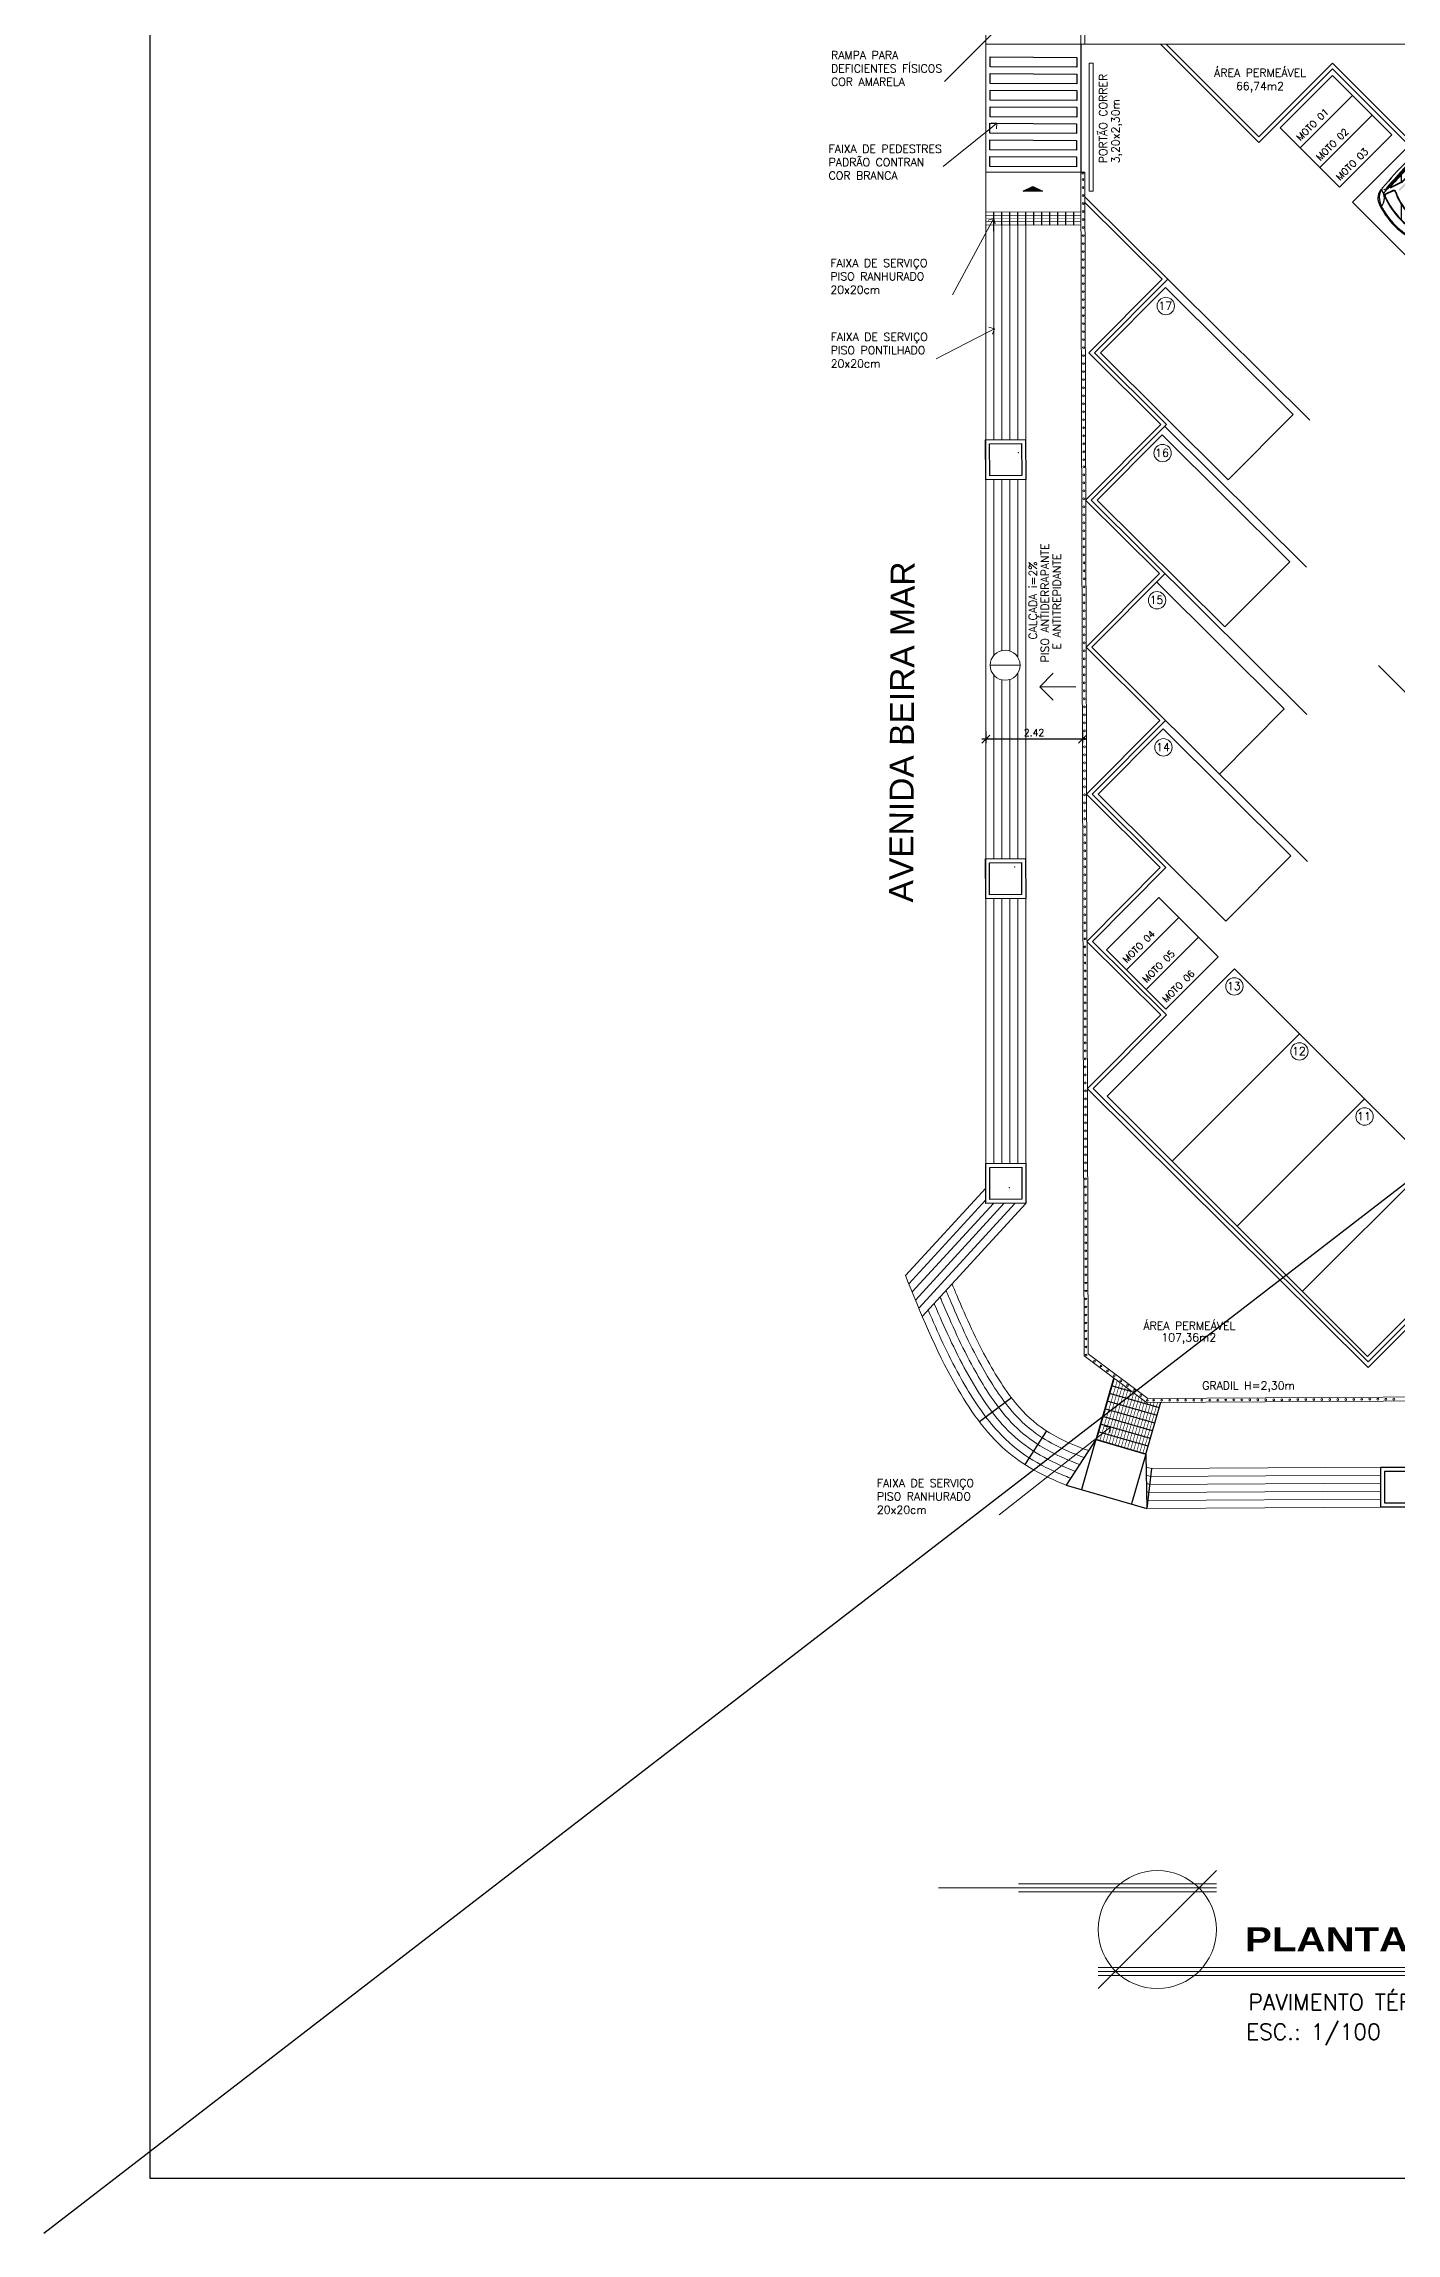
# Model space of a CAD drawing. Extents: x -1057 to 3416, y -340 to 4111.
# Drawn here: x -325.5 to -291.7, y 430 to 484.7 of the extents above; entities that cross this region are included whole.
import ezdxf
from ezdxf.enums import TextEntityAlignment as Align

# ---------------------------------------------------------------- set-up
doc = ezdxf.new("R2010")
doc.units = 0
doc.header["$LTSCALE"] = 50
doc.linetypes.add('CONTINU', pattern=[0])
doc.linetypes.add('DGN Style 1', pattern=[0.003115, 5.18318e-06, -0.00311])
doc.layers.add('0.1', color=8, linetype='Continuous', lineweight=13)
doc.layers.add('Margem A3', color=8, linetype='DGN Style 1', lineweight=0)
for name, color, linetype in [('02', 1, 'Continuous'), ('layout', 1, 'Continuous'), ('medir projeto', 6, 'Continuous'), ('Texto 2', 1, 'Continuous')]:
    doc.layers.add(name, color=color, linetype=linetype)
doc.styles.add('60x100', font='romans.shx', dxfattribs={"height": 0.2})
doc.styles.add('80X50', font='romans.shx')
doc.styles.add('ROBERTO', font='swissek.ttf')
doc.styles.add('ROMANS', font='romans')
doc.styles.add('SANSSERIFBOLD', font='sasb____.pfb', dxfattribs={"width": 1.2, "height": 0.6})
doc.styles.get("Standard").update_dxf_attribs({"font": 'romans.shx'})
doc.dimstyles.new('Fares Eng - 50', dxfattribs={"dimscale": 2, "dimtxt": 0.085, "dimasz": 0.1, "dimexe": 0.05, "dimexo": 0.05, "dimgap": 0.04, "dimtad": 1, "dimzin": 4, "dimdsep": 46, "dimtxsty": 'ROMANS', "dimblk1": 'OBLIQUE', "dimblk2": 'OBLIQUE', "dimsah": 1, "dimcen": 0.05, "dimdle": 0.05, "dimclrd": 7, "dimclre": 7, "dimclrt": 7, "dimaunit": 1, "dimadec": 0, "dimazin": 0, "dimtfac": 1, "dimtix": 1, "dimtmove": 2, "dimatfit": 0, "dimldrblk": 'OPEN90', "dimfxl": 1, "dimtolj": 1, "dimtzin": 0, "dimarcsym": 0})

# ---------------------------------------------------------------- blocks, each defined once
blk = doc.blocks.new('TITU-2')
at = {"color": 1}
for p, q in [((0.01475, 0.01143), (-0.03471, 0.01143)), ((0.01475, 0.01475), (-0.01475, -0.01475)), ((-0.03471, 0.01043), (-0.05471, 0.01043)), ((0.01475, 0.00943), (-0.03471, 0.00943)), ((-0.01475, -0.00943), (0.1213, -0.00943)), ((0.1413, -0.01043), (0.1213, -0.01043)), ((-0.01475, -0.01143), (0.1213, -0.01143))]:
    blk.add_line(p, q, dxfattribs=at)
at = {"color": 7}
for p, q in [((0.01475, 0.01043), (-0.03471, 0.01043)), ((-0.01475, -0.01043), (0.1213, -0.01043))]:
    blk.add_line(p, q, dxfattribs=at)
at = {"color": 1}
blk.add_circle((0, 0), 0.01475, dxfattribs=at)
at = {"color": 4}
blk.add_text('ESC.:', height=0.004, dxfattribs=at).set_placement((0.02216, -0.02752))
at = {"color": 8, "style": 'SANSSERIFBOLD', "width": 1.2}
blk.add_attdef('FACHADA', (0.0219, -0.0054), '', height=0.006, dxfattribs=at)
at = {"color": 4}
for tag, p in [('FACHADA', (0.0228, -0.02014)), ('0/0', (0.03834, -0.02752))]:
    blk.add_attdef(tag, p, '', height=0.004, dxfattribs=at)
blk = doc.blocks.new('Car')
at = {"layer": 'layout', "color": 8}
for p, q in [((-70.4, -149.4), (-70.5, -140)), ((-53.8, -202.9), (-70.4, -128.8)), ((-69.4, -149.1), (-69.5, -139.9)), ((-68.4, -148.9), (-68.7, -139.9)), ((-67.3, -131.9), (-57, -183.8)), ((-66.3, -131.7), (-56.1, -183.6)), ((-15.9, -179.3), (-66, -129.1)), ((-8.4, -174.6), (-58.2, -124.8)), ((-44.4, -116.8), (-45.5, -110.7)), ((-42.5, -116.4), (-43.6, -110.2)), ((-41.1, -116), (-42, -109.8)), ((-39.1, -115.6), (-40.1, -109.4)), ((-37.2, -115.2), (-38.1, -108.9)), ((-35.8, -114.9), (-36.5, -108.6)), ((-33.8, -114.5), (-34.6, -108.2)), ((-31.8, -114.1), (-32.6, -107.8)), ((-30.4, -113.9), (-31, -107.6)), ((-28.4, -113.5), (-29, -107.4)), ((-26.4, -113.2), (-27.1, -107.2)), ((-25, -113), (-25.5, -107)), ((-23, -112.8), (-23.5, -106.4)), ((25.2, -163.1), (-22.1, -115.7)), ((-21.2, -112.5), (-21.3, -106.1)), ((-19.2, -112.3), (-19.3, -105.9)), ((-17.2, -112.1), (-17.4, -105.7)), ((-15.7, -111.9), (-15.7, -105.5)), ((-13.7, -111.8), (-13.7, -105.3)), ((-11.7, -111.6), (-11.7, -105.2)), ((-9.7, -111.5), (-9.7, -105.1)), ((-7.7, -111.4), (-7.7, -105)), ((-5.7, -111.3), (-5.7, -104.9)), ((-3.7, -111.3), (-3.7, -104.8)), ((3.7, -111.3), (3.7, -104.8)), ((39.6, -148.7), (5.2, -114.3)), ((5.7, -111.3), (5.7, -104.9)), ((7.7, -111.4), (7.7, -105)), ((9.7, -111.5), (9.7, -105.1)), ((11.7, -111.6), (11.7, -105.2)), ((13.7, -111.8), (13.7, -105.3)), ((15.7, -111.9), (15.7, -105.5)), ((17.2, -112.1), (17.4, -105.7)), ((19.2, -112.3), (19.3, -105.9)), ((21.2, -112.5), (21.3, -106.1)), ((23, -112.8), (23.5, -106.4)), ((25, -113), (25.5, -107)), ((26.4, -113.2), (27.1, -107.2)), ((28.4, -113.5), (29, -107.4)), ((30.4, -113.9), (31, -107.6)), ((31.8, -114.1), (32.6, -107.8)), ((63.1, -148), (32.6, -117.5)), ((33.8, -114.5), (34.6, -108.2)), ((35.8, -114.9), (36.5, -108.6)), ((37.2, -115.2), (38.1, -108.9)), ((39.1, -115.6), (40.1, -109.4)), ((41.1, -116), (42, -109.8)), ((42.5, -116.4), (43.6, -110.2)), ((44.4, -116.8), (45.5, -110.7)), ((53.8, -202.9), (70.4, -128.8)), ((56.1, -183.6), (66.3, -131.7)), ((57, -183.8), (67.3, -131.9)), ((68.4, -148.9), (68.7, -139.9)), ((69.4, -149.1), (69.5, -139.9)), ((70.4, -149.4), (70.5, -140)), ((-86.3, -160.6), (-73.2, -154.7)), ((-72.4, -154), (-71.3, -150.4)), ((-71.4, -149.7), (-71.5, -143.3)), ((-56.8, -200.2), (-68.8, -188.2)), ((-56.9, -198.5), (-67, -155.8)), ((-55.9, -198.3), (-66, -155.6)), ((44.8, -182.6), (43.4, -181.3)), ((55.9, -198.3), (66, -155.6)), ((56.9, -198.5), (67, -155.8)), ((72.4, -154), (71.3, -150.4)), ((71.4, -149.7), (71.5, -143.3)), ((86.3, -160.6), (73.2, -154.7)), ((-56.8, -227.8), (-69.3, -215.2)), ((-68.3, -237.2), (-69.2, -236.3)), ((-69.1, -237.2), (-56.8, -237.2)), ((-56.8, -237.2), (-56.8, -199.5)), ((-55.8, -237.2), (-55.8, -199.5)), ((-53.8, -238.7), (-53.8, -203.1)), ((53.8, -238.7), (53.8, -203.1)), ((55.8, -237.2), (55.8, -199.5)), ((56.8, -237.2), (56.8, -199.5)), ((69.1, -237.2), (56.8, -237.2)), ((69.3, -207.1), (57.6, -195.4)), ((-80.7, -239.7), (-54.8, -239.7)), ((-69.1, -238.2), (-56.8, -238.2)), ((-56.8, -241.4), (-69, -241.4)), ((-56.8, -242.4), (-69, -242.4)), ((-57, -273.8), (-68.3, -262.5)), ((-65.1, -298.3), (-57, -273.6)), ((-64.2, -298.6), (-56, -273.9)), ((-56.8, -248.7), (-62.9, -242.6)), ((-56.8, -272.4), (-56.8, -242.4)), ((-55.8, -272.4), (-55.8, -242.4)), ((80.7, -239.7), (54.8, -239.7)), ((55.8, -272.4), (55.8, -242.4)), ((64.2, -298.6), (56, -273.9)), ((69.1, -238.2), (56.8, -238.2)), ((56.8, -241.4), (69, -241.4)), ((56.8, -242.4), (69, -242.4)), ((56.8, -272.4), (56.8, -242.4)), ((68.3, -263.5), (56.8, -251.9)), ((65.1, -298.3), (57, -273.6)), ((-57.2, -300.9), (-62.7, -316.3)), ((-56.3, -301.3), (-61.8, -316.6)), ((1.6, -332.4), (-21.8, -309)), ((25.1, -330.6), (5.5, -311)), ((42.5, -327), (25.2, -309.8)), ((61.9, -318.8), (44.9, -301.8)), ((61.8, -316.6), (56.3, -301.3)), ((62.7, -316.3), (57.2, -300.9))]:
    blk.add_line(p, q, dxfattribs=at)
for centre, radius, start, end in [((-7.8, -326.7), 326.8, 88.6351, 95.7726), ((7.8, -326.7), 326.8, 84.2274, 91.3649), ((866.8, -205.6), 949.5, 169.2081, 175.3433), ((-34.3, -38.3), 32.9, 86.5625, 164.4958), ((-69, 10.4), 40, 274.3393, 336.719), ((-25.6, -41.2), 42.5, 111.779, 161.6544), ((122.7, -124.6), 188.5, 142.4297, 176.6237), ((155.6, -136.8), 222.3, 145.0929, 173.9605), ((-40.2, -4.5), 3, 97.674, 111.779), ((-10, -339.3), 334.6, 88.282, 93.8135), ((10.1, 328.4), 336.5, 262.7695, 268.2851), ((10, -339.3), 334.6, 86.1865, 91.718), ((-10.1, 328.4), 336.5, 271.7149, 277.2305), ((-155.6, -136.8), 222.3, 6.0395, 34.9071), ((-122.7, -124.6), 188.5, 3.3763, 37.5703), ((69, 10.4), 40, 203.281, 265.6607), ((34.3, -38.3), 32.9, 15.5042, 93.4375), ((40.2, -4.5), 3, 68.221, 82.326), ((25.6, -41.2), 42.5, 18.3456, 68.221), ((-866.8, -205.6), 949.5, 4.6567, 10.7919), ((-67, -159.1), 20.4, 115.2032, 181.9349), ((1565.6, -198.2), 1646.7, 177.6205, 178.0972), ((-75, -129.5), 4.65, 8.7491, 183.5185), ((-77.8, -119.2), 1, 174.7727, 295.0781), ((0.5, -286.5), 183.7, 90, 115.0781), ((-74.5, -143.4), 3, 0.889, 115.2032), ((-72.5, -140.1), 1, 0.889, 98.0676), ((-71.5, -140), 1, 0.889, 95.2234), ((-70.5, -139.9), 1, 0.889, 92.3899), ((-69.7, -139.9), 1, 2.0031, 90.1843), ((-62.4, -130.8), 5, 111.9536, 193.3017), ((-62.4, -130.8), 4, 111.9536, 193.5543), ((-64.4, -113.6), 1, 172.7258, 290.5969), ((0, -280.4), 167.2, 90.0065, 112.6232), ((0, -280.4), 166.2, 90.0085, 112.6252), ((-0.5, -286.5), 183.7, 64.9219, 90), ((0, -280.4), 167.2, 67.3768, 89.9935), ((0, -280.4), 166.2, 67.3768, 89.9935), ((62.4, -130.8), 4.01, 346.5287, 68.1294), ((64.4, -113.6), 1, 249.4031, 7.2742), ((62.4, -130.8), 5, 346.6983, 68.0464), ((69.7, -139.9), 1, 89.8157, 177.9969), ((70.5, -139.9), 1, 87.6101, 179.111), ((75, -129.5), 4.65, 356.4815, 171.2509), ((71.5, -140), 1, 84.7766, 179.111), ((72.5, -140.1), 1, 81.9324, 179.111), ((74.5, -143.4), 3, 64.7968, 179.111), ((67, -159.1), 20.4, 358.0651, 64.7968), ((77.8, -119.2), 1, 244.9219, 5.2273), ((-1565.6, -198.2), 1646.7, 1.9028, 2.3795), ((-94.9, -128.7), 32, 283.4706, 317.3927), ((-86.5, -159.6), 1, 193.8166, 282.2331), ((1565.6, -198.2), 1646.7, 178.6017, 183.9759), ((940.7, -224.1), 1014.7, 175.8385, 184.8151), ((936.4, -221.1), 1008.4, 175.9397, 185.4333), ((-72.4, -149.7), 1, 287.9404, 0.889), ((-71.4, -149.4), 1, 285.265, 0.889), ((770.4, -218.9), 840.8, 175.6929, 181.2505), ((-70.4, -149.1), 1, 282.6212, 0.889), ((770.4, -218.9), 839.8, 175.6943, 181.2501), ((-69.4, -148.9), 1, 280.1196, 2.0031), ((-67, -155.8), 1, 13.3017, 174.5453), ((-52.2, -182.7), 5, 193.3017, 287.8184), ((-52.2, -182.7), 4, 193.5543, 287.8184), ((0, -345), 166.5, 90, 107.8184), ((0, -345), 165.5, 90, 107.8184), ((0, -345), 166.5, 72.1816, 90), ((0, -345), 165.5, 72.1816, 90), ((52.2, -182.7), 5, 252.1816, 346.6983), ((52.2, -182.7), 4, 252.1816, 346.4457), ((67, -155.8), 1, 5.4547, 166.6983), ((-770.4, -218.9), 839.8, 358.7499, 4.3057), ((-936.4, -221.1), 1008.4, 354.5667, 4.0603), ((-770.4, -218.9), 840.8, 358.7495, 4.3071), ((69.4, -148.9), 1, 177.9969, 259.8804), ((70.4, -149.1), 1, 179.111, 257.3788), ((71.4, -149.4), 1, 179.111, 254.735), ((-940.7, -224.1), 1014.7, 355.1849, 4.1615), ((94.9, -128.7), 32, 222.6073, 256.5294), ((72.4, -149.7), 1, 179.111, 252.0596), ((73.4, -153.7), 1, 196.4299, 257.7669), ((-1565.6, -198.2), 1646.7, 356.0241, 1.3983), ((86.5, -159.6), 1, 257.7669, 346.1834), ((-69.1, -237.2), 1, 181.5835, 270), ((-60.8, -199.5), 4, 360, 13.3017), ((-56.8, -237.2), 1, 270, 0), ((-60.8, -199.5), 5, 0, 13.3017), ((-54.8, -203.1), 1, 0, 13.3017), ((54.8, -203.1), 1, 166.6983, 180), ((60.8, -199.5), 5, 166.6983, 180), ((56.8, -237.2), 1, 180, 270), ((60.8, -199.5), 4, 166.6983, 180), ((69.1, -237.2), 1, 270, 358.4165), ((-69, -242.4), 1, 90, 181.1066), ((9004.6, 48.7), 9079.4, 181.83701, 182.18864), ((9004.6, 48.7), 9078.4, 181.83709, 182.18858), ((-60.8, -272.4), 4, 341.6525, 360), ((-56.8, -242.4), 1, 0, 90), ((-60.8, -272.4), 5, 341.6525, 360), ((-54.8, -238.7), 1, 270, 0), ((54.8, -238.7), 1, 180, 270), ((56.8, -242.4), 1, 90, 180), ((60.8, -272.4), 5, 180, 198.3475), ((60.8, -272.4), 4, 180, 198.3475), ((-9004.6, 48.7), 9078.4, 357.81142, 358.16291), ((-9004.6, 48.7), 9079.4, 357.81136, 358.16299), ((69, -242.4), 1, 358.8934, 90), ((-39.1, -305.6), 38.6, 190.1502, 253.6248), ((-79.7, -346.5), 30, 5.2584, 84.7128), ((-46.8, -314.4), 30, 185.5819, 244.441), ((-73.3, -309.4), 3, 270, 5.5819), ((-66.1, -298), 2, 183.0738, 341.6525), ((-62.6, -316.1), 5, 185.4333, 247.7979), ((-66.1, -298), 1, 183.4405, 341.6525), ((-58, -317.9), 5, 160.3462, 249.5059), ((-58, -317.9), 4, 160.3462, 249.5059), ((0, -162.8), 170.6, 249.5059, 270), ((0, -162.8), 169.6, 249.5059, 270), ((-52.5, -302.6), 5, 63.1357, 160.3462), ((-52.5, -302.6), 4, 63.1357, 160.3462), ((0, -198.9), 112.2, 243.1357, 270), ((0, -198.9), 111.2, 243.1357, 270), ((0, -198.9), 111.2, 270, 296.8643), ((0, -198.9), 112.2, 270, 296.8643), ((0, -162.8), 169.6, 270, 290.4941), ((0, -162.8), 170.6, 270, 290.4941), ((79.7, -346.5), 30, 95.2872, 174.7416), ((39.1, -305.6), 38.6, 286.3752, 349.8498), ((52.5, -302.6), 5, 19.6538, 116.8643), ((52.5, -302.6), 4, 19.6538, 116.8643), ((58, -317.9), 4, 290.4941, 19.6538), ((58, -317.9), 5, 290.4941, 19.6538), ((46.8, -314.4), 30, 295.559, 354.4181), ((66.1, -298), 2, 198.3475, 356.9262), ((62.6, -316.1), 5, 292.2021, 354.5667), ((66.1, -298), 1, 198.3475, 356.5595), ((73.3, -309.4), 3, 174.4181, 270), ((0, -181.6), 170.6, 249.5059, 270), ((0, -181.6), 168.6, 252.2391, 270), ((0, -181.6), 170.6, 270, 290.4941), ((0, -181.6), 168.6, 270, 287.7609)]:
    blk.add_arc(centre, radius, start, end, dxfattribs=at)
for points in [[(-49.6, -290.4), (-45.8, -290.4), (-49.6, -194), (-45.8, -194)], [(49.6, -290.4), (45.8, -290.4), (49.6, -194), (45.8, -194)]]:
    blk.add_solid(points, dxfattribs=at)
blk = doc.blocks.new('ÁREA')
for p in [(0.00005, 0.00376), (0, 0)]:
    blk.add_attdef('COMPARTIMENTO', text='', height=0.0025).set_placement(p, align=Align.CENTER)
at = {"color": 1}
for p in [(-0.00005, -0.00376), (-0.0001, -0.00752)]:
    blk.add_attdef('ÁREA', text='', height=0.002, dxfattribs=at).set_placement(p, align=Align.CENTER)
blk = doc.blocks.new('rampa')
at = {"layer": '02', "color": 8, "linetype": 'CONTINU', "lineweight": -2}
for p, q in [((381.699, 87.758), (381.299, 86.458)), ((381.699, 87.758), (382.999, 87.758)), ((381.699, 87.758), (381.699, 86.458)), ((382.999, 87.758), (382.999, 86.458)), ((382.999, 87.758), (383.399, 86.458)), ((381.299, 86.458), (383.399, 86.458))]:
    blk.add_line(p, q, dxfattribs=at)
blk = doc.blocks.new('SET1')
at = {"layer": 'Texto 2'}
blk.add_hatch(color=7, dxfattribs=at).paths.add_polyline_path([(0.282, 0.232), (-0.113, 0.138), (-0.282, -0.232)])
at = {"layer": 'Texto 2', "color": 7}
blk.add_lwpolyline([(-0.282, -0.232), (-0.113, 0.138), (0.282, 0.232)], close=True, dxfattribs=at)
blk = doc.blocks.new('_OBLIQUE')
at = {"color": 0, "linetype": 'ByBlock'}
blk.add_line((-0.5, -0.5), (0.5, 0.5), dxfattribs=at)
blk = doc.blocks.new('*D33')
at = {"layer": 'DEFPOINTS', "color": 0, "linetype": 'CONTINU', "lineweight": -2, "transparency": 16777216}
for p in [(-301.956, 467.62), (-299.539, 467.62), (-301.956, 467.325)]:
    blk.add_point(p, dxfattribs=at)
at = {"layer": 'Margem A3', "color": 7, "linetype": 'CONTINU', "lineweight": -2, "transparency": 16777216}
for p, q in [((-301.956, 467.52), (-301.956, 467.225)), ((-299.539, 467.52), (-299.539, 467.225)), ((-299.439, 467.325), (-302.056, 467.325))]:
    blk.add_line(p, q, dxfattribs=at)
at = {"layer": 'Margem A3', "color": 7, "linetype": 'CONTINU', "lineweight": -2, "transparency": 16777216, "xscale": 0.2, "yscale": 0.2, "zscale": 0.2, "rotation": 180}
blk.add_blockref('_OBLIQUE', (-301.956, 467.325), dxfattribs=at)
at = {"layer": 'Margem A3', "color": 7, "linetype": 'CONTINU', "lineweight": -2, "transparency": 16777216, "xscale": 0.2, "yscale": 0.2, "zscale": 0.2}
blk.add_blockref('_OBLIQUE', (-299.539, 467.325), dxfattribs=at)
at = {"layer": 'Margem A3', "color": 7, "linetype": 'CONTINU', "lineweight": -2, "transparency": 16777216, "insert": (-300.747, 467.49), "char_height": 0.17, "attachment_point": 5, "style": 'ROMANS'}
blk.add_mtext('\\A1;2.42', dxfattribs=at)
blk = doc.blocks.new('_Open90')
at = {"color": 0, "linetype": 'ByBlock', "lineweight": -2}
for p, q in [((0, 0), (-1, 0)), ((-0.5, 0.5), (0, 0)), ((0, 0), (-0.5, -0.5))]:
    blk.add_line(p, q, dxfattribs=at)

msp = doc.modelspace()

# ---------------------------------------------------------------- linework, layer by layer
at = {"layer": '0.1', "color": 8}
for p, q in [((-301.955, 502.76), (-301.956, 456.105)), ((-299.574, 487.662), (-299.575, 484.7)), ((-299.474, 487.662), (-299.475, 484.7)), ((-299.575, 484.7), (-301.956, 484.7)), ((-299.575, 484.7), (-299.475, 484.7)), ((-299.475, 484.7), (-270.088, 484.7)), ((-297.585, 484.7), (-295.127, 482.243)), ((-297.443, 484.7), (-295.127, 482.384)), ((-299.37, 484.224), (-299.371, 481.024)), ((-299.37, 484.224), (-299.27, 484.224)), ((-299.27, 484.224), (-299.271, 481.024)), ((-293.289, 484.223), (-295.127, 482.384)), ((-293.289, 484.081), (-295.127, 482.243)), ((-293.289, 484.223), (-291.45, 482.384)), ((-293.289, 484.081), (-291.45, 482.243)), ((-294.597, 482.605), (-293.112, 481.12)), ((-299.575, 481.5), (-301.956, 481.5)), ((-299.576, 481.5), (-299.476, 481.5)), ((-299.498, 451.909), (-299.575, 481.5)), ((-299.399, 451.96), (-299.476, 481.5)), ((-299.476, 480.883), (-293.858, 475.3)), ((-299.476, 480.741), (-297.546, 478.824)), ((-299.371, 481.024), (-299.271, 481.024)), ((-301.756, 480.18), (-301.756, 474.812)), ((-301.556, 480.18), (-301.556, 474.812)), ((-301.356, 480.18), (-301.356, 474.812)), ((-301.156, 480.18), (-301.156, 474.812)), ((-300.956, 480.18), (-300.956, 474.812)), ((-299.379, 476.979), (-297.546, 478.824)), ((-299.238, 476.98), (-297.405, 478.824)), ((-299.379, 476.979), (-297.581, 475.193)), ((-299.238, 476.98), (-297.44, 475.193)), ((-299.46, 473.302), (-297.581, 475.193)), ((-299.319, 473.303), (-297.44, 475.193)), ((-297.486, 475.147), (-293.939, 471.622)), ((-301.756, 473.812), (-301.756, 469.415)), ((-301.556, 473.812), (-301.556, 469.539)), ((-301.356, 473.812), (-301.356, 469.532)), ((-301.156, 473.812), (-301.156, 469.381)), ((-300.956, 473.812), (-300.956, 464.337)), ((-299.46, 473.302), (-297.616, 471.469)), ((-299.319, 473.303), (-293.928, 467.945)), ((-299.449, 469.625), (-297.616, 471.469)), ((-299.307, 469.626), (-297.474, 471.47)), ((-299.449, 469.625), (-297.604, 467.793)), ((-301.094, 469.172), (-301.844, 469.176)), ((-292.143, 469.171), (-288.608, 465.635)), ((-301.756, 468.933), (-301.756, 464.337)), ((-301.556, 468.809), (-301.556, 464.337)), ((-301.356, 468.816), (-301.356, 464.337)), ((-301.156, 468.967), (-301.156, 464.337)), ((-300.603, 468.638), (-300.272, 468.974)), ((-299.701, 468.638), (-300.603, 468.638)), ((-300.603, 468.638), (-300.272, 468.302)), ((-299.437, 465.948), (-297.604, 467.793)), ((-299.296, 465.949), (-297.463, 467.793)), ((-299.437, 465.948), (-297.593, 464.116)), ((-299.296, 465.949), (-297.451, 464.116)), ((-299.426, 462.271), (-297.593, 464.116)), ((-299.284, 462.272), (-297.451, 464.116)), ((-301.756, 463.337), (-301.756, 456.723)), ((-301.556, 463.337), (-301.556, 456.723)), ((-301.356, 463.337), (-301.356, 456.723)), ((-301.156, 463.337), (-301.156, 456.723)), ((-300.956, 463.337), (-300.956, 456.723)), ((-299.426, 462.271), (-297.581, 460.439)), ((-299.284, 462.272), (-297.44, 460.439)), ((-298.936, 462.059), (-297.451, 460.574)), ((-299.414, 458.594), (-297.581, 460.439)), ((-299.273, 458.595), (-297.44, 460.439)), ((-292.4, 451.624), (-299.416, 458.597)), ((-292.4, 451.765), (-299.273, 458.595)), ((-292.4, 451.765), (-287.126, 457.04)), ((-301.956, 456.105), (-303.961, 453.921)), ((-301.952, 455.814), (-303.878, 453.716)), ((-301.764, 455.723), (-303.795, 453.511)), ((-301.492, 455.725), (-303.711, 453.306)), ((-301.219, 455.726), (-303.626, 453.102)), ((-300.952, 455.721), (-303.541, 452.9)), ((-300.952, 455.721), (-300.952, 455.727)), ((-292.4, 451.624), (-290.661, 453.363)), ((-299.498, 451.909), (-297.934, 450.75)), ((-299.399, 451.96), (-297.901, 450.85)), ((-297.934, 450.75), (-256.525, 450.942)), ((-297.901, 450.85), (-256.594, 451.041)), ((-297.833, 448.9), (-292.085, 448.928)), ((-297.81, 449.1), (-282.201, 449.177)), ((-297.928, 448.099), (-299.942, 448.683)), ((-297.928, 448.099), (-259.042, 448.291)), ((-297.905, 448.299), (-292.082, 448.328)), ((-297.881, 448.499), (-292.083, 448.528)), ((-297.857, 448.699), (-292.084, 448.728))]:
    msp.add_line(p, q, dxfattribs=at)
at = {"layer": '0.1', "color": 8, "linetype": 'CONTINU', "lineweight": -2}
for p, q in [((-299.575, 484.7), (-299.576, 481.5)), ((-301.756, 480.02), (-301.756, 480.5)), ((-301.556, 480.18), (-301.556, 480.5)), ((-301.356, 480.18), (-301.356, 480.5)), ((-301.156, 480.18), (-301.156, 480.5)), ((-300.956, 480.18), (-300.956, 480.5)), ((-300.756, 480.18), (-300.756, 480.5)), ((-300.556, 480.18), (-300.556, 480.5)), ((-300.356, 480.18), (-300.356, 480.5)), ((-300.156, 480.18), (-300.156, 480.5)), ((-299.956, 480.18), (-299.956, 480.5)), ((-299.756, 480.18), (-299.756, 480.5)), ((-299.199, 449.821), (-298.754, 451.358)), ((-297.616, 450.612), (-298.865, 450.974)), ((-298.293, 451.016), (-298.809, 451.166)), ((-301.314, 450.867), (-302.11, 450.261)), ((-297.784, 450.035), (-299.032, 450.397)), ((-297.728, 450.227), (-298.976, 450.589)), ((-297.672, 450.42), (-298.921, 450.782)), ((-297.951, 449.459), (-297.576, 450.752)), ((-300.438, 450.038), (-300.978, 449.196)), ((-297.895, 449.651), (-299.144, 450.013)), ((-297.839, 449.843), (-299.088, 450.205)), ((-297.951, 449.459), (-299.199, 449.821)), ((-297.81, 449.1), (-297.928, 448.099))]:
    msp.add_line(p, q, dxfattribs=at)
at = {"layer": '0.1', "color": 7, "extrusion": (0, 0, -1)}
for points in [[(301.698, 485.046), (302.981, 483.765)], [(301.83, 482.595), (303.019, 481.637)], [(301.851, 480.164), (302.782, 478.434)], [(301.916, 477.493), (303.192, 476.835)], [(298.995, 450.009), (301.619, 447.937)]]:
    msp.add_lwpolyline(points, dxfattribs=at)
at = {"layer": '0.1', "color": 8, "linetype": 'CONTINU', "lineweight": -2}
for points in [[(-299.678, 484.12), (-301.841, 484.128), (-301.84, 484.378), (-299.677, 484.365), (-299.677, 484.12)], [(-299.677, 483.706), (-301.841, 483.714), (-301.84, 483.964), (-299.676, 483.951), (-299.677, 483.706)], [(-299.683, 483.292), (-301.846, 483.3), (-301.845, 483.55), (-299.681, 483.537), (-299.682, 483.292)], [(-299.688, 482.463), (-301.851, 482.471), (-301.85, 482.721), (-299.686, 482.708), (-299.687, 482.463)], [(-299.682, 482.877), (-301.846, 482.885), (-301.845, 483.135), (-299.681, 483.123), (-299.682, 482.877)], [(-299.687, 482.049), (-301.851, 482.057), (-301.85, 482.307), (-299.686, 482.294), (-299.687, 482.049)], [(-299.687, 481.635), (-301.851, 481.643), (-301.85, 481.893), (-299.686, 481.88), (-299.687, 481.635)], [(-300.961, 474.816), (-300.956, 473.816), (-301.956, 473.811), (-301.961, 474.811), (-300.961, 474.816)], [(-301.06, 474.715), (-301.056, 473.915), (-301.856, 473.911), (-301.86, 474.711), (-301.06, 474.715)], [(-300.961, 464.341), (-300.956, 463.341), (-301.956, 463.336), (-301.961, 464.336), (-300.961, 464.341)], [(-301.061, 464.241), (-301.057, 463.441), (-301.857, 463.437), (-301.861, 464.237), (-301.061, 464.241)], [(-300.956, 456.727), (-300.952, 455.727), (-301.952, 455.722), (-301.956, 456.722), (-300.956, 456.727)], [(-301.056, 456.627), (-301.052, 455.827), (-301.852, 455.823), (-301.856, 456.623), (-301.056, 456.627)], [(-291.086, 449.133), (-291.081, 448.133), (-292.081, 448.128), (-292.086, 449.128), (-291.086, 449.133)], [(-291.185, 449.032), (-291.181, 448.232), (-291.981, 448.228), (-291.985, 449.028), (-291.185, 449.032)]]:
    msp.add_lwpolyline(points, dxfattribs=at)
at = {"layer": '0.1', "color": 8}
for points in [[(-291.804, 482.428), (-293.289, 483.913), (-294.597, 482.605)], [(-294.102, 482.11), (-292.794, 483.418)], [(-293.607, 481.615), (-292.299, 482.923)], [(-293.112, 481.12), (-291.804, 482.428)], [(-296.115, 466.454), (-294.494, 468.085), (-297.686, 471.257)], [(-299.307, 469.626), (-293.916, 464.268)], [(-296.143, 461.882), (-297.628, 463.367), (-298.936, 462.059)], [(-298.441, 461.564), (-297.133, 462.872)], [(-297.946, 461.069), (-296.638, 462.377)], [(-297.451, 460.574), (-296.143, 461.882)], [(-289.236, 455.08), (-295.741, 461.585), (-298.923, 458.403)], [(-294.115, 459.959), (-297.297, 456.777)], [(-298.923, 458.403), (-292.418, 451.898), (-289.236, 455.08)], [(-292.488, 458.333), (-295.67, 455.151)], [(-290.862, 456.706), (-294.044, 453.524)]]:
    msp.add_lwpolyline(points, dxfattribs=at)
for points in [[(-292.794, 480.749), (-291.167, 479.123), (-287.985, 482.305), (-289.612, 483.931)], [(-295.896, 473.808), (-294.275, 475.44), (-297.466, 478.612), (-299.088, 476.98)], [(-295.977, 470.131), (-294.355, 471.762), (-297.547, 474.934), (-299.169, 473.303)], [(-295.954, 462.777), (-294.332, 464.409), (-297.524, 467.581), (-299.146, 465.949)]]:
    msp.add_lwpolyline(points, close=True, dxfattribs=at)
at = {"layer": '0.1', "color": 8, "const_width": 0.015}
for points in [[(-299.572, 480.5), (-301.956, 480.5)], [(-299.572, 480.42), (-301.956, 480.42)], [(-299.572, 480.34), (-301.956, 480.34)], [(-299.572, 480.26), (-301.956, 480.26)], [(-299.571, 480.18), (-301.956, 480.18)], [(-298.737, 451.345), (-299.18, 449.816)], [(-298.668, 451.294), (-299.103, 449.793)], [(-298.599, 451.243), (-299.026, 449.771)], [(-298.531, 451.192), (-298.949, 449.749)], [(-298.462, 451.142), (-298.873, 449.726)], [(-298.394, 451.091), (-298.796, 449.704)], [(-298.325, 451.04), (-298.719, 449.682)], [(-298.257, 450.989), (-298.642, 449.66)], [(-298.188, 450.938), (-298.565, 449.637)], [(-298.119, 450.888), (-298.488, 449.615)], [(-298.051, 450.837), (-298.412, 449.593)], [(-297.982, 450.786), (-298.335, 449.57)], [(-297.909, 450.75), (-298.258, 449.548)], [(-297.826, 450.751), (-298.181, 449.526)], [(-297.743, 450.751), (-298.104, 449.504)], [(-297.659, 450.751), (-298.027, 449.481)], [(-297.576, 450.752), (-297.951, 449.459)]]:
    msp.add_lwpolyline(points, dxfattribs=at)
at = {"layer": '0.1', "color": 8}
for centre, radius in [((-299.526, 481.471), 0.0225), ((-299.524, 481.312), 0.0225), ((-299.524, 481.112), 0.0225), ((-299.523, 480.912), 0.0225), ((-299.523, 480.712), 0.0225), ((-299.522, 480.512), 0.0225), ((-299.522, 480.312), 0.0225), ((-299.521, 480.112), 0.0225), ((-299.521, 479.912), 0.0225), ((-299.52, 479.712), 0.0225), ((-299.52, 479.512), 0.0225), ((-299.519, 479.312), 0.0225), ((-299.519, 479.112), 0.0225), ((-299.518, 478.912), 0.0225), ((-299.518, 478.712), 0.0225), ((-299.517, 478.512), 0.0225), ((-299.517, 478.312), 0.0225), ((-297.455, 478.153), 0.217), ((-299.516, 478.112), 0.0225), ((-299.516, 477.912), 0.0225), ((-299.515, 477.712), 0.0225), ((-299.515, 477.512), 0.0225), ((-299.514, 477.312), 0.0225), ((-299.513, 477.112), 0.0225), ((-299.513, 476.912), 0.0225), ((-299.512, 476.712), 0.0225), ((-299.512, 476.512), 0.0225), ((-299.511, 476.312), 0.0225), ((-299.511, 476.112), 0.0225), ((-299.51, 475.912), 0.0225), ((-299.51, 475.712), 0.0225), ((-299.509, 475.512), 0.0225), ((-299.509, 475.312), 0.0225), ((-299.508, 475.112), 0.0225), ((-299.508, 474.912), 0.0225), ((-299.507, 474.712), 0.0225), ((-299.507, 474.512), 0.0225), ((-297.536, 474.476), 0.217), ((-299.506, 474.312), 0.0225), ((-299.506, 474.134), 0.0225), ((-299.505, 473.934), 0.0225), ((-299.505, 473.734), 0.0225), ((-299.504, 473.534), 0.0225), ((-299.504, 473.334), 0.0225), ((-299.503, 473.134), 0.0225), ((-299.503, 472.934), 0.0225), ((-299.502, 472.734), 0.0225), ((-299.502, 472.534), 0.0225), ((-299.501, 472.334), 0.0225), ((-299.501, 472.134), 0.0225), ((-299.5, 471.934), 0.0225), ((-299.499, 471.734), 0.0225), ((-299.499, 471.534), 0.0225), ((-299.498, 471.334), 0.0225), ((-299.498, 471.134), 0.0225), ((-299.497, 470.934), 0.0225), ((-299.497, 470.734), 0.0225), ((-297.674, 470.798), 0.217), ((-299.496, 470.534), 0.0225), ((-299.496, 470.334), 0.0225), ((-299.495, 470.134), 0.0225), ((-301.469, 469.174), 0.375), ((-299.495, 469.934), 0.0225), ((-299.494, 469.734), 0.0225), ((-299.494, 469.534), 0.0225), ((-299.493, 469.334), 0.0225), ((-299.493, 469.134), 0.0225), ((-299.492, 468.934), 0.0225), ((-299.492, 468.734), 0.0225), ((-299.491, 468.534), 0.0225), ((-299.491, 468.334), 0.0225), ((-299.49, 468.134), 0.0225), ((-299.49, 467.934), 0.0225), ((-299.489, 467.734), 0.0225), ((-299.489, 467.534), 0.0225), ((-299.488, 467.334), 0.0225), ((-299.488, 467.134), 0.0225), ((-299.487, 466.934), 0.0225), ((-297.513, 467.122), 0.217), ((-299.487, 466.734), 0.0225), ((-299.486, 466.534), 0.0225), ((-299.485, 466.334), 0.0225), ((-299.485, 466.134), 0.0225), ((-299.484, 465.934), 0.0225), ((-299.484, 465.734), 0.0225), ((-299.483, 465.534), 0.0225), ((-299.483, 465.334), 0.0225), ((-299.482, 465.134), 0.0225), ((-299.482, 464.934), 0.0225), ((-299.481, 464.734), 0.0225), ((-299.481, 464.534), 0.0225), ((-299.48, 464.334), 0.0225), ((-299.48, 464.134), 0.0225), ((-299.479, 463.934), 0.0225), ((-299.479, 463.734), 0.0225), ((-299.478, 463.534), 0.0225), ((-299.478, 463.334), 0.0225), ((-299.477, 463.134), 0.0225), ((-299.477, 462.934), 0.0225), ((-299.476, 462.734), 0.0225), ((-299.476, 462.534), 0.0225), ((-299.475, 462.334), 0.0225), ((-299.475, 462.134), 0.0225), ((-299.474, 461.934), 0.0225), ((-299.474, 461.734), 0.0225), ((-299.473, 461.534), 0.0225), ((-299.472, 461.334), 0.0225), ((-295.742, 461.148), 0.217), ((-299.472, 461.134), 0.0225), ((-299.471, 460.934), 0.0225), ((-299.471, 460.734), 0.0225), ((-299.47, 460.534), 0.0225), ((-299.47, 460.334), 0.0225), ((-299.469, 460.134), 0.0225), ((-299.469, 459.934), 0.0225), ((-299.468, 459.734), 0.0225), ((-294.116, 459.522), 0.217), ((-299.468, 459.534), 0.0225), ((-299.467, 459.334), 0.0225), ((-299.467, 459.134), 0.0225), ((-299.466, 458.934), 0.0225), ((-299.466, 458.734), 0.0225), ((-299.465, 458.534), 0.0225), ((-299.465, 458.334), 0.0225), ((-299.464, 458.134), 0.0225), ((-292.49, 457.895), 0.217), ((-299.464, 457.934), 0.0225), ((-299.463, 457.734), 0.0225), ((-299.463, 457.534), 0.0225), ((-299.462, 457.334), 0.0225), ((-299.462, 457.134), 0.0225), ((-299.461, 456.934), 0.0225), ((-299.461, 456.734), 0.0225), ((-299.46, 456.534), 0.0225), ((-299.46, 456.334), 0.0225), ((-299.459, 456.134), 0.0225), ((-299.458, 455.934), 0.0225), ((-299.458, 455.734), 0.0225), ((-299.457, 455.534), 0.0225), ((-299.457, 455.334), 0.0225), ((-299.456, 455.134), 0.0225), ((-299.456, 454.934), 0.0225), ((-299.455, 454.734), 0.0225), ((-299.455, 454.534), 0.0225), ((-299.454, 454.334), 0.0225), ((-299.454, 454.134), 0.0225), ((-299.453, 453.934), 0.0225), ((-299.453, 453.734), 0.0225), ((-299.452, 453.534), 0.0225), ((-299.452, 453.334), 0.0225), ((-299.451, 453.134), 0.0225), ((-299.451, 452.934), 0.0225), ((-299.45, 452.734), 0.0225), ((-299.45, 452.534), 0.0225), ((-299.449, 452.334), 0.0225), ((-299.449, 452.134), 0.0225), ((-299.448, 451.934), 0.0225), ((-299.24, 451.78), 0.0225), ((-299.075, 451.658), 0.0225), ((-298.91, 451.535), 0.0225), ((-298.744, 451.413), 0.0225), ((-298.579, 451.29), 0.0225), ((-298.414, 451.168), 0.0225), ((-298.248, 451.045), 0.0225), ((-298.083, 450.923), 0.0225), ((-297.917, 450.8), 0.0225), ((-297.759, 450.801), 0.0225), ((-297.559, 450.802), 0.0225), ((-297.359, 450.803), 0.0225), ((-297.159, 450.804), 0.0225), ((-296.959, 450.805), 0.0225), ((-296.759, 450.805), 0.0225), ((-296.559, 450.806), 0.0225), ((-296.359, 450.807), 0.0225), ((-296.159, 450.808), 0.0225), ((-295.959, 450.809), 0.0225), ((-295.759, 450.81), 0.0225), ((-295.559, 450.811), 0.0225), ((-295.359, 450.812), 0.0225), ((-295.159, 450.813), 0.0225), ((-294.959, 450.814), 0.0225), ((-294.759, 450.815), 0.0225), ((-294.559, 450.816), 0.0225), ((-294.359, 450.817), 0.0225), ((-294.159, 450.818), 0.0225), ((-293.959, 450.818), 0.0225), ((-293.759, 450.819), 0.0225), ((-293.559, 450.82), 0.0225), ((-293.359, 450.821), 0.0225), ((-293.159, 450.822), 0.0225), ((-292.959, 450.823), 0.0225), ((-292.759, 450.824), 0.0225), ((-292.559, 450.825), 0.0225), ((-292.359, 450.826), 0.0225), ((-292.159, 450.827), 0.0225), ((-291.959, 450.828), 0.0225), ((-291.759, 450.829), 0.0225)]:
    msp.add_circle(centre, radius, dxfattribs=at)
for points, knots in [([(-303.961, 453.921), (-303.587, 452.996), (-302.957, 451.439), (-301.616, 449.487), (-300.502, 448.899), (-299.942, 448.683)], [0, 0, 0, 0, 3.005699, 5.060561, 6.851113, 6.851113, 6.851113, 6.851113]), ([(-302.796, 453.711), (-302.757, 453.615), (-302.717, 453.52), (-302.437, 452.854), (-302.188, 452.306), (-301.66, 451.351), (-301.396, 450.944), (-300.888, 450.365), (-300.649, 450.165), (-300.078, 449.818), (-299.748, 449.672), (-299.382, 449.543)], [0.639863, 0.639863, 0.639863, 0.639863, 0.958753, 0.958753, 2.876258, 2.876258, 4.4749, 4.4749, 5.797738, 5.797738, 7.091224, 7.091224, 7.091224, 7.091224]), ([(-303.243, 453.224), (-303.24, 453.215), (-303.236, 453.207), (-302.99, 452.622), (-302.735, 452.058), (-302.135, 450.968), (-301.793, 450.445), (-301.18, 449.828), (-300.95, 449.647), (-300.439, 449.333), (-300.16, 449.199), (-299.816, 449.063), (-299.768, 449.045), (-299.72, 449.027)], [0.924029, 0.924029, 0.924029, 0.924029, 0.951944, 0.951944, 2.855831, 2.855831, 4.759718, 4.759718, 5.768781, 5.768781, 6.777843, 6.777843, 6.937798, 6.937798, 6.937798, 6.937798]), ([(-303.094, 453.386), (-303.079, 453.349), (-303.063, 453.311), (-302.806, 452.699), (-302.553, 452.141), (-302.055, 451.238), (-301.836, 450.885), (-301.414, 450.345), (-301.223, 450.141), (-300.807, 449.792), (-300.578, 449.643), (-300.102, 449.394), (-299.862, 449.291), (-299.608, 449.199)], [0.830156, 0.830156, 0.830156, 0.830156, 0.954142, 0.954142, 2.862427, 2.862427, 4.161823, 4.161823, 5.141525, 5.141525, 6.121228, 6.121228, 6.986609, 6.986609, 6.986609, 6.986609]), ([(-302.945, 453.549), (-302.918, 453.482), (-302.89, 453.416), (-302.622, 452.777), (-302.371, 452.224), (-301.858, 451.295), (-301.616, 450.914), (-301.193, 450.4), (-301.024, 450.229), (-300.656, 449.933), (-300.454, 449.804), (-300.005, 449.569), (-299.758, 449.465), (-299.495, 449.371)], [0.735377, 0.735377, 0.735377, 0.735377, 0.956425, 0.956425, 2.869276, 2.869276, 4.313539, 4.313539, 5.219164, 5.219164, 6.124789, 6.124789, 7.037565, 7.037565, 7.037565, 7.037565]), ([(-303.392, 453.062), (-303.157, 452.504), (-302.906, 451.955), (-302.376, 450.99), (-302.111, 450.567), (-301.588, 449.938), (-301.351, 449.708), (-300.823, 449.319), (-300.533, 449.156), (-300.096, 448.959), (-299.966, 448.906), (-299.833, 448.855)], [1.016839, 1.016839, 1.016839, 1.016839, 2.84971, 2.84971, 4.334374, 4.334374, 5.395786, 5.395786, 6.457198, 6.457198, 6.891373, 6.891373, 6.891373, 6.891373])]:
    msp.add_open_spline(points, degree=3, knots=knots, dxfattribs=at)
for points in [[(-297.945, 449.133), (-297.9, 449.122), (-297.855, 449.111), (-297.81, 449.1)], [(-297.942, 448.926), (-297.906, 448.918), (-297.87, 448.909), (-297.833, 448.9)], [(-297.939, 448.72), (-297.911, 448.713), (-297.884, 448.706), (-297.857, 448.699)], [(-297.935, 448.513), (-297.917, 448.508), (-297.899, 448.504), (-297.881, 448.499)], [(-297.932, 448.306), (-297.923, 448.304), (-297.914, 448.301), (-297.905, 448.299)]]:
    msp.add_open_spline(points, degree=3, dxfattribs=at)
at = {"layer": '0.1', "color": 8, "linetype": 'Continuous'}
for p in [(-301.137, 474.491), (-301.228, 464.133), (-301.364, 456.116)]:
    msp.add_point(p, dxfattribs=at)
at = {"layer": 'medir projeto', "color": 5, "linetype": 'CONTINU', "lineweight": -2}
msp.add_line((-325.489, 429.983), (-192.67, 532.466), dxfattribs=at)
at = {"layer": 'medir projeto', "color": 7, "linetype": 'CONTINU', "lineweight": -2}
msp.add_lwpolyline([(-322.829, 540.474), (-184.78, 540.474), (-184.78, 431.348), (-322.829, 431.348)], close=True, dxfattribs=at)

# ---------------------------------------------------------------- block references
at = {"layer": '0.1', "color": 8}
ref = msp.add_blockref('ÁREA', (-295.099, 483.949), dxfattribs=dict(at, xscale=133.3333333333333, yscale=133.3333333333333, zscale=133.3333333333333))
ref.add_attrib('COMPARTIMENTO', 'ÁREA PERMEÁVEL', dxfattribs={"layer": '0', "color": 1, "height": 0.2}).set_placement((-295.099, 483.885), align=Align.CENTER)
ref.add_attrib('ÁREA', '66,74m2', dxfattribs={"layer": '0', "color": 1, "height": 0.2}).set_placement((-295.102, 483.551), align=Align.CENTER)
at = {"layer": '0.1', "color": 8, "linetype": 'CONTINU', "xscale": 0.0115, "yscale": 0.0115, "zscale": 0.0115, "rotation": 314.9999999999999}
msp.add_blockref('Car', (-288.874, 483.019), dxfattribs=at)
at = {"layer": '0.1', "color": 7, "extrusion": (0, 0, -1), "xscale": 0.2, "yscale": 0.2, "zscale": 0.2}
for p, rotation in [((301.674, 482.72), 141.1491242063958), ((301.756, 480.34), 118.2951995997814), ((301.739, 477.585), 152.7152204783643), ((298.838, 450.133), 141.7098905620194)]:
    msp.add_blockref('_Open90', p, dxfattribs=dict(at, rotation=rotation))
at = {"layer": '0.1', "color": 8, "xscale": 0.6666666666665976, "yscale": 0.6666666666665976, "zscale": 0.6666666666665976, "rotation": 321.0060070409683}
msp.add_blockref('SET1', (-300.779, 481.022), dxfattribs=at)
at = {"layer": '0.1', "color": 8}
ref = msp.add_blockref('ÁREA', (-296.866, 452.628), dxfattribs=dict(at, xscale=133.3333333333333, yscale=133.3333333333333, zscale=133.3333333333333))
ref.add_attrib('COMPARTIMENTO', 'ÁREA PERMEÁVEL', dxfattribs={"layer": '0', "color": 1, "height": 0.2}).set_placement((-296.866, 452.564), align=Align.CENTER)
ref.add_attrib('ÁREA', '107,36m2', dxfattribs={"layer": '0', "color": 1, "height": 0.2}).set_placement((-296.881, 452.272), align=Align.CENTER)
at = {"layer": '0.1', "color": 8, "linetype": 'CONTINU', "lineweight": -2, "rotation": 343.8306540113431}
msp.add_blockref('rampa', (-690.238, 471.829), dxfattribs=at)
at = {"layer": '0.1', "color": 8}
ref = msp.add_blockref('TITU-2', (-297.667, 437.571), dxfattribs=dict(at, xscale=100, yscale=100, zscale=100))
ref.add_attrib('FACHADA', 'PLANTA BAIXA', (-295.477, 437.031), dxfattribs={"layer": '0', "color": 8, "height": 0.6, "style": 'SANSSERIFBOLD', "width": 1.2})
ref.add_attrib('0/0', '1/100', (-293.833, 434.819), dxfattribs={"layer": '0', "color": 4, "height": 0.4})
ref.add_attrib('FACHADA', 'PAVIMENTO TÉRREO', (-295.387, 435.558), dxfattribs={"layer": '0', "color": 4, "height": 0.4})

# ---------------------------------------------------------------- texts
at = {"layer": '0.1', "color": 7}
for s, rotation, p in [('PORTÃO CORRER', 90, (-298.923, 481.72)), ('3,20x2,30m', 90, (-298.611, 481.72)), ('17', 0.179, (-297.639, 478.06)), ('16', 0.179, (-297.72, 474.383)), ('15', 0.179, (-297.859, 470.705)), ('14', 0.179, (-297.697, 467.029))]:
    msp.add_text(s, height=0.2, rotation=rotation, dxfattribs=at).set_placement(p)
at = {"layer": '0.1', "color": 7, "linetype": 'CONTINU', "lineweight": -2, "style": 'ROMANS'}
for s, p in [('MOTO 01', (-294.09, 482.266)), ('MOTO 02', (-293.595, 481.771)), ('MOTO 03', (-293.1, 481.276)), ('MOTO 04', (-298.429, 461.72)), ('MOTO 05', (-297.934, 461.225)), ('MOTO 06', (-297.439, 460.73))]:
    msp.add_text(s, height=0.17, rotation=45, dxfattribs=at).set_placement(p)
at = {"layer": '0.1', "color": 7}
for s, height, rotation, style, p in [('AVENIDA BEIRA MAR', 0.6, 89.7248, 'ROBERTO', (-303.77, 463.244)), ('CALÇADA i=2%%%', 0.2, 90, '80X50', (-300.675, 469.813)), ('PISO ANTIDERRAPANTE', 0.2, 90, '80X50', (-300.375, 469.244)), ('E ANTITREPIDANTE', 0.2, 90, '80X50', (-300.075, 469.565))]:
    msp.add_text(s, height=height, rotation=rotation, dxfattribs=dict(at, style=style)).set_placement(p)
for s, p in [('13', (-295.927, 461.056)), ('12', (-294.301, 459.429)), ('11', (-292.674, 457.803)), ('GRADIL H=2,30m', (-296.545, 451.07))]:
    msp.add_text(s, height=0.2, dxfattribs=at).set_placement(p)
at = {"layer": '0.1', "color": 7, "char_height": 0.2, "attachment_point": 1, "style": '60x100'}
for s, insert in [('RAMPA PARA\\PDEFICIENTES FÍSICOS\\PCOR AMARELA', (-305.819, 484.523)), ('FAIXA DE PEDESTRES\\PPADRÃO CONTRAN\\PCOR BRANCA', (-305.88, 482.181)), ('FAIXA DE SERVIÇO\\PPISO RANHURADO \\P20x20cm', (-305.837, 479.328)), ('FAIXA DE SERVIÇO\\PPISO PONTILHADO \\P20x20cm', (-305.829, 477.481)), ('FAIXA DE SERVIÇO\\PPISO RANHURADO \\P20x20cm', (-304.674, 448.832))]:
    msp.add_mtext(s, dxfattribs=dict(at, insert=insert))

# ---------------------------------------------------------------- dimensions: what is measured, and where the dimension line sits
at = {"layer": 'Margem A3', "color": 8, "linetype": 'CONTINU', "lineweight": -2}
dim = msp.add_linear_dim(base=(-301.956, 467.325), p1=(-299.539, 467.62), p2=(-301.956, 467.62), dimstyle='Fares Eng - 50', dxfattribs=at)
dim.commit()
dim.dimension.update_dxf_attribs({"geometry": '*D33', "text_midpoint": (-300.747, 467.49)})

doc.saveas('drawing.dxf')
